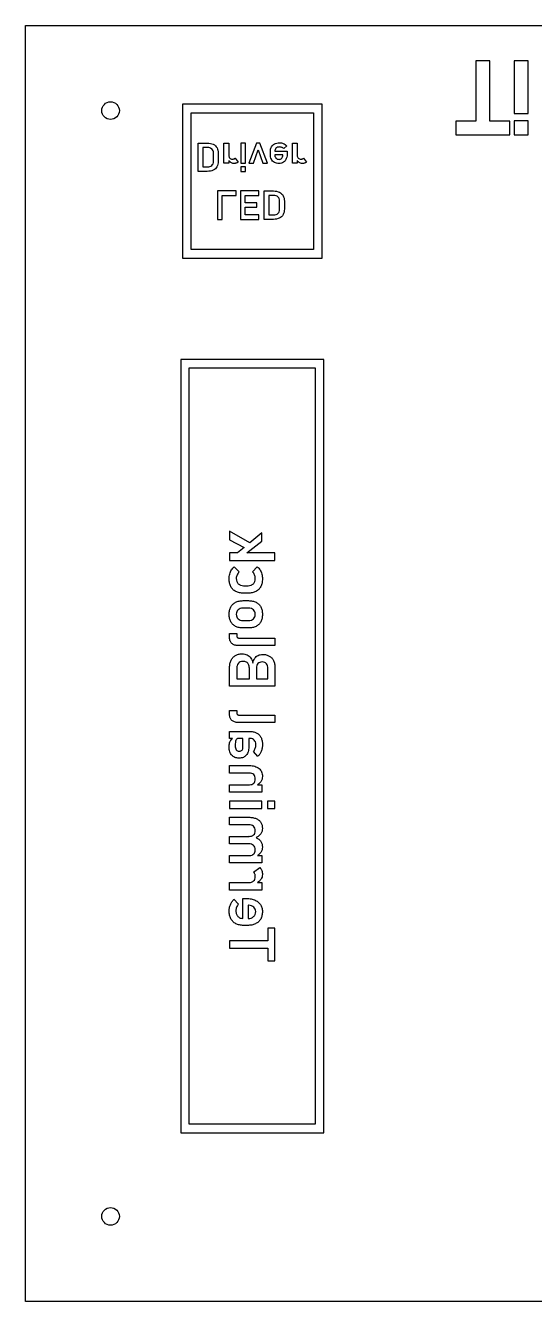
# Model space of a CAD drawing. Header units: millimetres. Extents: x -112 to 113, y -113 to 112.
# Drawn here: x -112.5 to -22.7, y -112.5 to 112.5 of the extents above; entities that cross this region are included whole.
import ezdxf

# ---------------------------------------------------------------- set-up
doc = ezdxf.new("R2010")
doc.units = ezdxf.units.MM
doc.layers.get('0').update_dxf_attribs({"linetype": 'CONTINUOUS'})

msp = doc.modelspace()

# ---------------------------------------------------------------- linework, layer by layer
for p, q in [((-82.06, 86.78), (-82.06, 91.78)), ((-82.06, 91.78), (-80.44, 91.78)), ((-81.23, 90.99), (-81.23, 87.56)), ((-80.42, 90.99), (-81.23, 90.99)), ((-79.35, 88.54), (-79.35, 90.01)), ((-77.5, 88.21), (-77.5, 91.78)), ((-77.5, 91.78), (-76.65, 91.78)), ((-76.65, 91.78), (-76.65, 89.64)), ((-69.31, 89.83), (-69.31, 90.23)), ((-68.54, 90.33), (-66.33, 90.33)), ((-66.42, 91.29), (-66.96, 90.79)), ((-66.33, 90.33), (-66.33, 90.09)), ((-65.43, 88.21), (-65.43, 91.78)), ((-65.43, 91.78), (-64.58, 91.78)), ((-64.58, 91.78), (-64.58, 89.64)), ((-78.5, 89.98), (-78.5, 88.57)), ((-76.65, 88.21), (-77.5, 88.21)), ((-76.65, 88.7), (-76.65, 88.21)), ((-75.52, 89.12), (-75.01, 88.43)), ((-67.09, 89.72), (-68.55, 89.72)), ((-67.09, 89.68), (-67.09, 89.72)), ((-64.58, 88.21), (-65.43, 88.21)), ((-64.58, 88.7), (-64.58, 88.21)), ((-63.45, 89.12), (-62.94, 88.43)), ((-80.44, 86.78), (-82.06, 86.78)), ((-81.23, 87.56), (-80.42, 87.56)), ((-70.4, 78.32), (-70.4, 83.32)), ((-70.4, 83.32), (-68.78, 83.32)), ((-69.57, 82.54), (-69.57, 79.11)), ((-68.76, 82.54), (-69.57, 82.54)), ((-67.69, 80.09), (-67.69, 81.56)), ((-66.84, 81.53), (-66.84, 80.12)), ((-69.57, 79.11), (-68.76, 79.11)), ((-68.78, 78.32), (-70.4, 78.32)), ((-75.69, 17.05), (-74.79, 16.16)), ((-72.46, 16.16), (-71.62, 17.05)), ((-74.02, 13.71), (-73.24, 13.71)), ((-73.24, 12.4), (-74.02, 12.4)), ((-74.11, 11.08), (-73.17, 11.08)), ((-73.17, 9.76), (-74.11, 9.76)), ((-74.11, 7.57), (-73.17, 7.57)), ((-76.51, 4.55), (-76.51, 5.27)), ((-76.51, 5.27), (-75.25, 5.27)), ((-75.25, 5.27), (-75.25, 4.88)), ((-73.17, 6.26), (-74.1, 6.26)), ((-68.5, 3.16), (-75, 3.16)), ((-74.82, 4.47), (-68.5, 4.47)), ((-68.5, 4.47), (-68.5, 3.16)), ((-74.32, 1.7), (-74.3, 1.7)), ((-74.14, 0.38), (-74.16, 0.38)), ((-76.5, -4), (-76.5, -0.7)), ((-75.25, -0.98), (-75.25, -2.69)), ((-73.01, -2.69), (-73.01, -0.85)), ((-71.78, -0.85), (-71.78, -2.69)), ((-69.74, -2.69), (-69.74, -0.92)), ((-68.5, -0.8), (-68.5, -4)), ((-68.5, -4), (-76.5, -4)), ((-75.25, -2.69), (-73.01, -2.69)), ((-71.78, -2.69), (-69.74, -2.69)), ((-76.51, -9.01), (-76.51, -8.3)), ((-76.51, -8.3), (-75.25, -8.3)), ((-75.25, -8.3), (-75.25, -8.69)), ((-68.5, -10.4), (-75, -10.4)), ((-74.82, -9.09), (-68.5, -9.09)), ((-68.5, -9.09), (-68.5, -10.4)), ((-76.5, -13.21), (-76.5, -12)), ((-76.5, -12), (-72.83, -12)), ((-76, -13.21), (-76.5, -13.21)), ((-74.15, -13.21), (-74.95, -13.21)), ((-74.15, -14.69), (-74.15, -13.21)), ((-72.88, -13.21), (-73.12, -13.21)), ((-73.12, -13.21), (-73.12, -14.69)), ((-71.53, -16.39), (-72.27, -15.51)), ((-76.5, -19.31), (-76.5, -18)), ((-76.5, -18), (-73.03, -18)), ((-73.04, -19.31), (-76.5, -19.31)), ((-76.5, -22.69), (-76.5, -21.38)), ((-76.5, -21.38), (-72.97, -21.38)), ((-71.58, -21.38), (-70.79, -21.38)), ((-70.79, -21.38), (-70.79, -22.69)), ((-70.79, -22.69), (-76.5, -22.69)), ((-76.5, -28.43), (-76.5, -27.12)), ((-76.5, -27.12), (-73.12, -27.12)), ((-73.12, -28.43), (-76.5, -28.43)), ((-76.5, -31.8), (-76.5, -30.49)), ((-76.5, -30.49), (-73.12, -30.49)), ((-73.12, -30.49), (-73.07, -30.49)), ((-73.07, -30.49), (-73.08, -30.49)), ((-71.81, -30.71), (-71.81, -30.71)), ((-73.12, -31.8), (-76.5, -31.8)), ((-76.5, -35.17), (-76.5, -33.86)), ((-76.5, -33.86), (-72.97, -33.86)), ((-70.79, -35.17), (-76.5, -35.17)), ((-72.26, -36.8), (-71.15, -36)), ((-71.58, -33.86), (-70.79, -33.86)), ((-70.79, -33.86), (-70.79, -35.17)), ((-76.5, -39.98), (-76.5, -38.61)), ((-76.5, -38.61), (-73.08, -38.61)), ((-70.79, -39.98), (-76.5, -39.98)), ((-71.58, -38.61), (-70.79, -38.61)), ((-70.79, -38.61), (-70.79, -39.98)), ((-75.73, -41.56), (-74.92, -42.42)), ((-74.18, -44.96), (-74.18, -41.41)), ((-74.18, -41.41), (-73.8, -41.41)), ((-73.22, -42.63), (-73.22, -44.96)), ((-73.15, -42.64), (-73.22, -42.63)), ((-73.38, -46.19), (-74.02, -46.19))]:
    msp.add_line(p, q)
for points in [[(-112.5, 112.5), (112.5, 112.5), (112.5, -112.5), (-112.5, -112.5)], [(-36.6, 95.61), (-36.6, 93.25), (-27.07, 93.25), (-27.07, 95.61), (-30.61, 95.61), (-30.61, 106.25), (-33.06, 106.25), (-33.06, 95.61)], [(-26.31, 106.25), (-26.31, 96.97), (-23.86, 96.97), (-23.86, 106.25)], [(-60.2, 98.61), (-84.79, 98.61), (-84.79, 71.48), (-60.2, 71.48)], [(-61.7, 97.11), (-61.7, 72.98), (-83.29, 72.98), (-83.29, 97.11)], [(-26.31, 95.7), (-26.31, 93.25), (-23.86, 93.25), (-23.86, 95.7)], [(-74.52, 91.78), (-74.52, 88.21), (-73.7, 88.21), (-73.7, 91.78)], [(-71.47, 90.6), (-70.66, 88.21), (-69.83, 88.21), (-71.17, 91.78), (-71.77, 91.78), (-73.11, 88.21), (-72.27, 88.21)], [(-74.52, 87.6), (-74.52, 86.78), (-73.7, 86.78), (-73.7, 87.6)], [(-75.36, 83.32), (-78.64, 83.32), (-78.64, 78.32), (-77.82, 78.32), (-77.82, 82.54), (-75.36, 82.54)], [(-71.32, 79.11), (-73.78, 79.11), (-73.78, 80.45), (-71.7, 80.45), (-71.7, 81.23), (-73.78, 81.23), (-73.78, 82.54), (-71.32, 82.54), (-71.32, 83.32), (-74.6, 83.32), (-74.6, 78.32), (-71.32, 78.32)], [(-59.89, 53.61), (-85.11, 53.61), (-85.11, -82.74), (-59.89, -82.74)], [(-61.39, -81.24), (-83.61, -81.24), (-83.61, 52.11), (-61.39, 52.11)], [(-76.5, 21.83), (-73.95, 20.43), (-75.09, 19.49), (-76.5, 19.49), (-76.5, 18.18), (-68.5, 18.18), (-68.5, 19.49), (-73.46, 19.49), (-70.79, 21.57), (-70.79, 23.03), (-72.93, 21.27), (-76.5, 23.31)], [(-76.5, -25.56), (-70.79, -25.56), (-70.79, -24.25), (-76.5, -24.25)], [(-69.81, -25.56), (-68.5, -25.56), (-68.5, -24.25), (-69.81, -24.25)], [(-69.76, -52.44), (-68.5, -52.44), (-68.5, -46.68), (-69.76, -46.68), (-69.76, -48.9), (-76.5, -48.9), (-76.5, -50.22), (-69.76, -50.22)]]:
    msp.add_lwpolyline(points, close=True)
for centre in [(-97.5, 97.5), (-97.5, -97.5)]:
    msp.add_circle(centre, 1.55)
for points, knots in [([(-80.44, 91.78), (-80.25, 91.77), (-79.88, 91.76), (-79.54, 91.62), (-79.38, 91.56)], [-0.1088278, -0.1088278, -0.1088278, -0.1088278, -0.050974, 0, 0, 0, 0]), ([(-79.63, 90.73), (-79.74, 90.81), (-79.97, 90.97), (-80.26, 90.98), (-80.42, 90.99)], [-0.08445902, -0.08445902, -0.08445902, -0.08445902, -0.04562883, 0, 0, 0, 0]), ([(-79.35, 90.01), (-79.36, 90.16), (-79.37, 90.43), (-79.55, 90.63), (-79.63, 90.73)], [-0.07911935, -0.07911935, -0.07911935, -0.07911935, -0.03730557, 0, 0, 0, 0]), ([(-79.38, 91.56), (-79.25, 91.48), (-78.98, 91.33), (-78.81, 91.07), (-78.72, 90.94)], [-0.09147444, -0.09147444, -0.09147444, -0.09147444, -0.04501053, 0, 0, 0, 0]), ([(-78.72, 90.94), (-78.66, 90.8), (-78.52, 90.49), (-78.51, 90.16), (-78.5, 89.98)], [-0.09893401, -0.09893401, -0.09893401, -0.09893401, -0.05187905, 0, 0, 0, 0]), ([(-69.31, 90.23), (-69.31, 90.39), (-69.3, 90.69), (-69.18, 90.96), (-69.12, 91.09)], [-0.08918798, -0.08918798, -0.08918798, -0.08918798, -0.04205376, 0, 0, 0, 0]), ([(-69.12, 91.09), (-69.05, 91.21), (-68.91, 91.43), (-68.69, 91.57), (-68.58, 91.64)], [-0.07825586, -0.07825586, -0.07825586, -0.07825586, -0.03906788, 0, 0, 0, 0]), ([(-68.58, 91.64), (-68.45, 91.7), (-68.17, 91.81), (-67.87, 91.82), (-67.71, 91.83)], [-0.08897603, -0.08897603, -0.08897603, -0.08897603, -0.04708721, 0, 0, 0, 0]), ([(-68.33, 90.86), (-68.39, 90.78), (-68.51, 90.62), (-68.54, 90.42), (-68.54, 90.33)], [-0.06714772, -0.06714772, -0.06714772, -0.06714772, -0.03605001, -0.00806158, -0.00806158, -0.00806158, -0.00806158]), ([(-67.71, 91.08), (-67.84, 91.08), (-68.06, 91.06), (-68.25, 90.93), (-68.33, 90.86)], [-0.06681985, -0.06681985, -0.06681985, -0.06681985, -0.03102457, 0, 0, 0, 0]), ([(-67.71, 91.83), (-67.6, 91.82), (-67.36, 91.81), (-67.14, 91.73), (-67.03, 91.69)], [-0.07000464, -0.07000464, -0.07000464, -0.07000464, -0.03556931, 0, 0, 0, 0]), ([(-67.31, 91.01), (-67.38, 91.03), (-67.51, 91.07), (-67.65, 91.08), (-67.71, 91.08)], [-0.04094342, -0.04094342, -0.04094342, -0.04094342, -0.02024837, 0, 0, 0, 0]), ([(-66.96, 90.79), (-67.01, 90.83), (-67.12, 90.92), (-67.25, 90.98), (-67.31, 91.01)], [-0.04184116, -0.04184116, -0.04184116, -0.04184116, -0.02091577, 0, 0, 0, 0]), ([(-67.03, 91.69), (-66.92, 91.64), (-66.7, 91.53), (-66.51, 91.37), (-66.42, 91.29)], [-0.07294083, -0.07294083, -0.07294083, -0.07294083, -0.03662235, 0, 0, 0, 0]), ([(-66.33, 90.09), (-66.33, 89.9), (-66.34, 89.54), (-66.45, 89.2), (-66.5, 89.05)], [-0.106374, -0.106374, -0.106374, -0.106374, -0.0494746, 0, 0, 0, 0]), ([(-80.42, 87.56), (-80.26, 87.57), (-79.97, 87.58), (-79.74, 87.74), (-79.63, 87.82)], [-0.08438944, -0.08438944, -0.08438944, -0.08438944, -0.03876664, 0, 0, 0, 0]), ([(-79.63, 87.82), (-79.55, 87.92), (-79.37, 88.12), (-79.36, 88.4), (-79.35, 88.54)], [-0.07929569, -0.07929569, -0.07929569, -0.07929569, -0.04202557, 0, 0, 0, 0]), ([(-78.5, 88.57), (-78.51, 88.39), (-78.52, 88.05), (-78.66, 87.74), (-78.73, 87.6)], [-0.1004327, -0.1004327, -0.1004327, -0.1004327, -0.0475141, 0, 0, 0, 0]), ([(-76.65, 89.64), (-76.64, 89.54), (-76.63, 89.35), (-76.53, 89.2), (-76.48, 89.13)], [-0.05481609, -0.05481609, -0.05481609, -0.05481609, -0.02540593, 0, 0, 0, 0]), ([(-76.31, 88.33), (-76.39, 88.4), (-76.52, 88.51), (-76.61, 88.65), (-76.65, 88.7)], [-0.06464851, -0.06464851, -0.06464851, -0.06464851, -0.03366347, -0.01456073, -0.01456073, -0.01456073, -0.01456073]), ([(-76.48, 89.13), (-76.41, 89.07), (-76.27, 88.96), (-76.09, 88.95), (-76, 88.94)], [-0.05256398, -0.05256398, -0.05256398, -0.05256398, -0.02784972, 0, 0, 0, 0]), ([(-75.77, 88.16), (-75.86, 88.16), (-76.06, 88.18), (-76.23, 88.28), (-76.31, 88.33)], [-0.05820799, -0.05820799, -0.05820799, -0.05820799, -0.02923972, 0, 0, 0, 0]), ([(-76, 88.94), (-75.95, 88.94), (-75.85, 88.95), (-75.76, 88.98), (-75.72, 88.99)], [-0.0283582, -0.0283582, -0.0283582, -0.0283582, -0.0134402, 0, 0, 0, 0]), ([(-75.34, 88.23), (-75.41, 88.21), (-75.55, 88.16), (-75.69, 88.16), (-75.77, 88.16)], [-0.04305278, -0.04305278, -0.04305278, -0.04305278, -0.02233578, 0, 0, 0, 0]), ([(-75.72, 88.99), (-75.68, 89.01), (-75.6, 89.04), (-75.55, 89.1), (-75.52, 89.12)], [-0.02458052, -0.02458052, -0.02458052, -0.02458052, -0.0121035, 0, 0, 0, 0]), ([(-75.01, 88.43), (-75.06, 88.39), (-75.16, 88.3), (-75.28, 88.25), (-75.34, 88.23)], [-0.03923812, -0.03923812, -0.03923812, -0.03923812, -0.01974279, 0, 0, 0, 0]), ([(-69.13, 88.92), (-69.18, 89.06), (-69.3, 89.35), (-69.31, 89.66), (-69.31, 89.83)], [-0.09280749, -0.09280749, -0.09280749, -0.09280749, -0.04929565, 0, 0, 0, 0]), ([(-68.61, 88.35), (-68.71, 88.42), (-68.93, 88.57), (-69.07, 88.8), (-69.13, 88.92)], [-0.07857401, -0.07857401, -0.07857401, -0.07857401, -0.03977169, 0, 0, 0, 0]), ([(-67.78, 88.16), (-67.93, 88.16), (-68.22, 88.17), (-68.48, 88.29), (-68.61, 88.35)], [-0.08605447, -0.08605447, -0.08605447, -0.08605447, -0.04078338, 0, 0, 0, 0]), ([(-68.55, 89.72), (-68.54, 89.62), (-68.52, 89.4), (-68.4, 89.22), (-68.35, 89.13)], [-0.06364983, -0.06364983, -0.06364983, -0.06364983, -0.03192837, 0, 0, 0, 0]), ([(-68.35, 89.13), (-68.27, 89.06), (-68.11, 88.92), (-67.89, 88.91), (-67.78, 88.9)], [-0.06316629, -0.06316629, -0.06316629, -0.06316629, -0.03317999, 0, 0, 0, 0]), ([(-67.78, 88.9), (-67.68, 88.91), (-67.5, 88.92), (-67.37, 89.04), (-67.3, 89.1)], [-0.05278298, -0.05278298, -0.05278298, -0.05278298, -0.02572222, 0, 0, 0, 0]), ([(-66.99, 88.38), (-67.11, 88.32), (-67.35, 88.18), (-67.63, 88.16), (-67.78, 88.16)], [-0.08251153, -0.08251153, -0.08251153, -0.08251153, -0.04280944, 0, 0, 0, 0]), ([(-67.3, 89.1), (-67.25, 89.18), (-67.14, 89.36), (-67.11, 89.57), (-67.09, 89.68)], [-0.06218848, -0.06218848, -0.06218848, -0.06218848, -0.03373873, 0, 0, 0, 0]), ([(-66.5, 89.05), (-66.56, 88.91), (-66.67, 88.65), (-66.89, 88.47), (-66.99, 88.38)], [-0.08358383, -0.08358383, -0.08358383, -0.08358383, -0.04003275, 0, 0, 0, 0]), ([(-64.58, 89.64), (-64.57, 89.54), (-64.56, 89.35), (-64.46, 89.2), (-64.41, 89.13)], [-0.05481615, -0.05481615, -0.05481615, -0.05481615, -0.02540599, 0, 0, 0, 0]), ([(-64.24, 88.33), (-64.32, 88.4), (-64.45, 88.51), (-64.54, 88.65), (-64.58, 88.7)], [-0.06464831, -0.06464831, -0.06464831, -0.06464831, -0.03366341, -0.01456046, -0.01456046, -0.01456046, -0.01456046]), ([(-64.41, 89.13), (-64.34, 89.07), (-64.2, 88.96), (-64.02, 88.95), (-63.93, 88.94)], [-0.05256407, -0.05256407, -0.05256407, -0.05256407, -0.02784966, 0, 0, 0, 0]), ([(-63.7, 88.16), (-63.79, 88.16), (-63.99, 88.18), (-64.16, 88.28), (-64.24, 88.33)], [-0.05820822, -0.05820822, -0.05820822, -0.05820822, -0.02923978, 0, 0, 0, 0]), ([(-63.93, 88.94), (-63.88, 88.94), (-63.78, 88.95), (-63.69, 88.98), (-63.65, 88.99)], [-0.02835796, -0.02835796, -0.02835796, -0.02835796, -0.0134402, 0, 0, 0, 0]), ([(-63.27, 88.23), (-63.34, 88.21), (-63.48, 88.16), (-63.62, 88.16), (-63.7, 88.16)], [-0.04305254, -0.04305254, -0.04305254, -0.04305254, -0.02233554, 0, 0, 0, 0]), ([(-63.65, 88.99), (-63.61, 89.01), (-63.53, 89.04), (-63.48, 89.1), (-63.45, 89.12)], [-0.02458058, -0.02458058, -0.02458058, -0.02458058, -0.01210345, 0, 0, 0, 0]), ([(-62.94, 88.43), (-62.99, 88.39), (-63.09, 88.3), (-63.21, 88.25), (-63.27, 88.23)], [-0.03923812, -0.03923812, -0.03923812, -0.03923812, -0.01974279, 0, 0, 0, 0]), ([(-79.39, 86.99), (-79.55, 86.92), (-79.88, 86.79), (-80.24, 86.78), (-80.44, 86.78)], [-0.107642, -0.107642, -0.107642, -0.107642, -0.0572387, 0, 0, 0, 0]), ([(-78.73, 87.6), (-78.81, 87.47), (-78.98, 87.22), (-79.25, 87.06), (-79.39, 86.99)], [-0.09112696, -0.09112696, -0.09112696, -0.09112696, -0.04606696, 0, 0, 0, 0]), ([(-68.78, 83.32), (-68.58, 83.32), (-68.22, 83.3), (-67.88, 83.17), (-67.72, 83.11)], [-0.1088279, -0.1088279, -0.1088279, -0.1088279, -0.050974, 0, 0, 0, 0]), ([(-67.97, 82.28), (-68.07, 82.35), (-68.31, 82.52), (-68.6, 82.53), (-68.76, 82.54)], [-0.08445897, -0.08445897, -0.08445897, -0.08445897, -0.04562873, 0, 0, 0, 0]), ([(-67.69, 81.56), (-67.69, 81.7), (-67.71, 81.97), (-67.88, 82.18), (-67.97, 82.28)], [-0.07911936, -0.07911936, -0.07911936, -0.07911936, -0.0373056, 0, 0, 0, 0]), ([(-67.72, 83.11), (-67.58, 83.03), (-67.32, 82.87), (-67.15, 82.62), (-67.06, 82.49)], [-0.09147441, -0.09147441, -0.09147441, -0.09147441, -0.04501043, 0, 0, 0, 0]), ([(-67.06, 82.49), (-67, 82.34), (-66.86, 82.04), (-66.85, 81.71), (-66.84, 81.53)], [-0.0989341, -0.0989341, -0.0989341, -0.0989341, -0.05187892, 0, 0, 0, 0]), ([(-68.76, 79.11), (-68.6, 79.12), (-68.31, 79.13), (-68.07, 79.29), (-67.97, 79.37)], [-0.08438931, -0.08438931, -0.08438931, -0.08438931, -0.03876648, 0, 0, 0, 0]), ([(-67.97, 79.37), (-67.88, 79.46), (-67.71, 79.67), (-67.69, 79.94), (-67.69, 80.09)], [-0.07929561, -0.07929561, -0.07929561, -0.07929561, -0.04202559, 0, 0, 0, 0]), ([(-67.07, 79.15), (-67.15, 79.02), (-67.32, 78.76), (-67.59, 78.61), (-67.73, 78.53)], [-0.09112693, -0.09112693, -0.09112693, -0.09112693, -0.04606693, 0, 0, 0, 0]), ([(-66.84, 80.12), (-66.85, 79.94), (-66.86, 79.6), (-67, 79.29), (-67.07, 79.15)], [-0.1004327, -0.1004327, -0.1004327, -0.1004327, -0.0475141, 0, 0, 0, 0]), ([(-67.73, 78.53), (-67.88, 78.47), (-68.22, 78.34), (-68.58, 78.33), (-68.78, 78.32)], [-0.1076419, -0.1076419, -0.1076419, -0.1076419, -0.0572385, 0, 0, 0, 0]), ([(-76.58, 14.92), (-76.58, 15.07), (-76.57, 15.36), (-76.51, 15.64), (-76.48, 15.78)], [-0.08664307, -0.08664307, -0.08664307, -0.08664307, -0.04227358, 0, 0, 0, 0]), ([(-76.48, 15.78), (-76.44, 15.91), (-76.37, 16.16), (-76.24, 16.39), (-76.17, 16.51)], [-0.07875951, -0.07875951, -0.07875951, -0.07875951, -0.03848118, 0, 0, 0, 0]), ([(-76.17, 16.51), (-76.1, 16.61), (-75.96, 16.81), (-75.78, 16.97), (-75.69, 17.05)], [-0.07315319, -0.07315319, -0.07315319, -0.07315319, -0.03611071, 0, 0, 0, 0]), ([(-74.79, 16.16), (-74.87, 16.08), (-75.03, 15.93), (-75.13, 15.73), (-75.19, 15.63)], [-0.06564042, -0.06564042, -0.06564042, -0.06564042, -0.03274379, 0, 0, 0, 0]), ([(-72.09, 15.63), (-72.14, 15.73), (-72.23, 15.92), (-72.38, 16.08), (-72.46, 16.16)], [-0.06444963, -0.06444963, -0.06444963, -0.06444963, -0.03219684, 0, 0, 0, 0]), ([(-71.62, 17.05), (-71.53, 16.97), (-71.34, 16.82), (-71.2, 16.61), (-71.12, 16.51)], [-0.07332832, -0.07332832, -0.07332832, -0.07332832, -0.03714048, 0, 0, 0, 0]), ([(-71.12, 16.51), (-71.06, 16.4), (-70.93, 16.17), (-70.85, 15.91), (-70.81, 15.78)], [-0.0792328, -0.0792328, -0.0792328, -0.0792328, -0.04056367, 0, 0, 0, 0]), ([(-70.81, 15.78), (-70.78, 15.65), (-70.72, 15.36), (-70.71, 15.07), (-70.71, 14.92)], [-0.08695672, -0.08695672, -0.08695672, -0.08695672, -0.04444213, 0, 0, 0, 0]), ([(-76.28, 13.56), (-76.37, 13.76), (-76.56, 14.2), (-76.57, 14.67), (-76.58, 14.92)], [-0.1408329, -0.1408329, -0.1408329, -0.1408329, -0.074388, 0, 0, 0, 0]), ([(-75.4, 12.69), (-75.58, 12.81), (-75.94, 13.02), (-76.17, 13.38), (-76.28, 13.56)], [-0.1246216, -0.1246216, -0.1246216, -0.1246216, -0.062188, 0, 0, 0, 0]), ([(-75.19, 15.63), (-75.23, 15.53), (-75.31, 15.33), (-75.32, 15.11), (-75.32, 14.99)], [-0.06567092, -0.06567092, -0.06567092, -0.06567092, -0.03291783, 0, 0, 0, 0]), ([(-75.32, 14.99), (-75.31, 14.81), (-75.29, 14.46), (-75.08, 14.18), (-74.98, 14.05)], [-0.1027155, -0.1027155, -0.1027155, -0.1027155, -0.0478532, 0, 0, 0, 0]), ([(-74.98, 14.05), (-74.85, 13.95), (-74.56, 13.74), (-74.21, 13.72), (-74.02, 13.71)], [-0.1040125, -0.1040125, -0.1040125, -0.1040125, -0.0557928, 0, 0, 0, 0]), ([(-73.24, 13.71), (-73.06, 13.72), (-72.71, 13.74), (-72.43, 13.95), (-72.3, 14.05)], [-0.1022325, -0.1022325, -0.1022325, -0.1022325, -0.0474595, 0, 0, 0, 0]), ([(-72.3, 14.05), (-72.2, 14.18), (-71.99, 14.46), (-71.98, 14.81), (-71.97, 14.99)], [-0.1023558, -0.1023558, -0.1023558, -0.1023558, -0.0548306, 0, 0, 0, 0]), ([(-71.97, 14.99), (-71.97, 15.1), (-71.98, 15.32), (-72.06, 15.53), (-72.09, 15.63)], [-0.06485142, -0.06485142, -0.06485142, -0.06485142, -0.03237218, 0, 0, 0, 0]), ([(-71, 13.56), (-71.11, 13.38), (-71.34, 13.03), (-71.69, 12.81), (-71.87, 12.69)], [-0.1238494, -0.1238494, -0.1238494, -0.1238494, -0.0619877, 0, 0, 0, 0]), ([(-70.71, 14.92), (-70.72, 14.67), (-70.73, 14.2), (-70.92, 13.76), (-71, 13.56)], [-0.1406792, -0.1406792, -0.1406792, -0.1406792, -0.0663051, 0, 0, 0, 0]), ([(-74.02, 12.4), (-74.27, 12.41), (-74.75, 12.42), (-75.19, 12.61), (-75.4, 12.69)], [-0.142549, -0.142549, -0.142549, -0.142549, -0.0671479, 0, 0, 0, 0]), ([(-71.87, 12.69), (-72.08, 12.61), (-72.52, 12.42), (-72.99, 12.41), (-73.24, 12.4)], [-0.1414825, -0.1414825, -0.1414825, -0.1414825, -0.0748535, 0, 0, 0, 0]), ([(-76.58, 8.67), (-76.57, 8.91), (-76.56, 9.36), (-76.38, 9.78), (-76.29, 9.97)], [-0.1346615, -0.1346615, -0.1346615, -0.1346615, -0.0634484, 0, 0, 0, 0]), ([(-76.29, 9.97), (-76.18, 10.14), (-75.96, 10.48), (-75.62, 10.69), (-75.45, 10.79)], [-0.1193032, -0.1193032, -0.1193032, -0.1193032, -0.0598669, 0, 0, 0, 0]), ([(-75.45, 10.79), (-75.25, 10.88), (-74.82, 11.05), (-74.36, 11.07), (-74.11, 11.08)], [-0.1373663, -0.1373663, -0.1373663, -0.1373663, -0.0727665, 0, 0, 0, 0]), ([(-75, 9.48), (-75.1, 9.37), (-75.29, 9.13), (-75.31, 8.83), (-75.32, 8.67)], [-0.08904629, -0.08904629, -0.08904629, -0.08904629, -0.04703676, 0, 0, 0, 0]), ([(-74.11, 9.76), (-74.29, 9.75), (-74.61, 9.74), (-74.88, 9.56), (-75, 9.48)], [-0.09524312, -0.09524312, -0.09524312, -0.09524312, -0.04384895, 0, 0, 0, 0]), ([(-73.17, 11.08), (-72.92, 11.07), (-72.46, 11.05), (-72.04, 10.88), (-71.84, 10.79)], [-0.1368258, -0.1368258, -0.1368258, -0.1368258, -0.06447, 0, 0, 0, 0]), ([(-72.28, 9.48), (-72.4, 9.56), (-72.67, 9.74), (-72.99, 9.75), (-73.17, 9.76)], [-0.09474746, -0.09474746, -0.09474746, -0.09474746, -0.05125794, 0, 0, 0, 0]), ([(-71.97, 8.67), (-71.98, 8.83), (-71.99, 9.13), (-72.19, 9.37), (-72.28, 9.48)], [-0.08878954, -0.08878954, -0.08878954, -0.08878954, -0.04177592, 0, 0, 0, 0]), ([(-71.84, 10.79), (-71.66, 10.69), (-71.32, 10.48), (-71.1, 10.14), (-71, 9.97)], [-0.1191235, -0.1191235, -0.1191235, -0.1191235, -0.0593126, 0, 0, 0, 0]), ([(-71, 9.97), (-70.91, 9.78), (-70.73, 9.36), (-70.72, 8.91), (-70.71, 8.67)], [-0.1345836, -0.1345836, -0.1345836, -0.1345836, -0.0712061, 0, 0, 0, 0]), ([(-76.29, 7.37), (-76.38, 7.56), (-76.56, 7.98), (-76.57, 8.43), (-76.58, 8.67)], [-0.1343844, -0.1343844, -0.1343844, -0.1343844, -0.0708706, 0, 0, 0, 0]), ([(-75.44, 6.54), (-75.62, 6.65), (-75.96, 6.85), (-76.18, 7.2), (-76.29, 7.37)], [-0.1199267, -0.1199267, -0.1199267, -0.1199267, -0.0596836, 0, 0, 0, 0]), ([(-75.32, 8.67), (-75.31, 8.51), (-75.29, 8.2), (-75.1, 7.97), (-75, 7.86)], [-0.08904629, -0.08904629, -0.08904629, -0.08904629, -0.04200953, 0, 0, 0, 0]), ([(-75, 7.86), (-74.88, 7.78), (-74.61, 7.59), (-74.29, 7.58), (-74.11, 7.57)], [-0.09524265, -0.09524265, -0.09524265, -0.09524265, -0.05139417, 0, 0, 0, 0]), ([(-73.17, 7.57), (-72.99, 7.58), (-72.67, 7.59), (-72.4, 7.78), (-72.28, 7.86)], [-0.094747, -0.094747, -0.094747, -0.094747, -0.04348894, 0, 0, 0, 0]), ([(-72.28, 7.86), (-72.19, 7.97), (-71.99, 8.2), (-71.98, 8.51), (-71.97, 8.67)], [-0.08878954, -0.08878954, -0.08878954, -0.08878954, -0.04701362, 0, 0, 0, 0]), ([(-71, 7.37), (-71.1, 7.2), (-71.32, 6.86), (-71.66, 6.65), (-71.84, 6.54)], [-0.1193286, -0.1193286, -0.1193286, -0.1193286, -0.0598507, 0, 0, 0, 0]), ([(-70.71, 8.67), (-70.72, 8.43), (-70.73, 7.98), (-70.91, 7.56), (-71, 7.37)], [-0.1343066, -0.1343066, -0.1343066, -0.1343066, -0.0634421, 0, 0, 0, 0]), ([(-76.11, 3.53), (-76.23, 3.67), (-76.48, 3.96), (-76.5, 4.35), (-76.51, 4.55)], [-0.1125443, -0.1125443, -0.1125443, -0.1125443, -0.0594954, 0, 0, 0, 0]), ([(-74.1, 6.26), (-74.34, 6.27), (-74.81, 6.28), (-75.24, 6.46), (-75.44, 6.54)], [-0.1384338, -0.1384338, -0.1384338, -0.1384338, -0.0651196, 0, 0, 0, 0]), ([(-75.25, 4.88), (-75.25, 4.82), (-75.24, 4.71), (-75.17, 4.62), (-75.14, 4.58)], [-0.03250927, -0.03250927, -0.03250927, -0.03250927, -0.01522221, 0, 0, 0, 0]), ([(-75.14, 4.58), (-75.09, 4.55), (-75, 4.48), (-74.88, 4.48), (-74.82, 4.47)], [-0.03445762, -0.03445762, -0.03445762, -0.03445762, -0.01868419, 0, 0, 0, 0]), ([(-71.84, 6.54), (-72.04, 6.46), (-72.46, 6.28), (-72.92, 6.27), (-73.17, 6.26)], [-0.1368258, -0.1368258, -0.1368258, -0.1368258, -0.0723559, 0, 0, 0, 0]), ([(-75, 3.16), (-75.22, 3.17), (-75.63, 3.19), (-75.96, 3.42), (-76.11, 3.53)], [-0.119669, -0.119669, -0.119669, -0.119669, -0.0550568, 0, 0, 0, 0]), ([(-76.5, -0.7), (-76.49, -0.47), (-76.48, -0.02), (-76.31, 0.39), (-76.24, 0.58)], [-0.1322759, -0.1322759, -0.1322759, -0.1322759, -0.0626359, 0, 0, 0, 0]), ([(-76.24, 0.58), (-76.14, 0.75), (-75.95, 1.09), (-75.63, 1.31), (-75.48, 1.42)], [-0.1136662, -0.1136662, -0.1136662, -0.1136662, -0.0559074, 0, 0, 0, 0]), ([(-75.48, 1.42), (-75.3, 1.5), (-74.94, 1.67), (-74.53, 1.69), (-74.32, 1.7)], [-0.1203656, -0.1203656, -0.1203656, -0.1203656, -0.0626517, 0, 0, 0, 0]), ([(-74.96, 0.04), (-75.05, -0.1), (-75.24, -0.41), (-75.25, -0.78), (-75.25, -0.98)], [-0.1078881, -0.1078881, -0.1078881, -0.1078881, -0.0603978, 0, 0, 0, 0]), ([(-74.16, 0.38), (-74.32, 0.36), (-74.63, 0.34), (-74.86, 0.14), (-74.96, 0.04)], [-0.08983568, -0.08983568, -0.08983568, -0.08983568, -0.04272756, 0, 0, 0, 0]), ([(-74.3, 1.7), (-74.14, 1.69), (-73.83, 1.68), (-73.54, 1.57), (-73.4, 1.51)], [-0.0930478, -0.0930478, -0.0930478, -0.0930478, -0.04515048, 0, 0, 0, 0]), ([(-73.53, 0.24), (-73.63, 0.28), (-73.82, 0.36), (-74.03, 0.37), (-74.14, 0.38)], [-0.06240129, -0.06240129, -0.06240129, -0.06240129, -0.03290323, 0, 0, 0, 0]), ([(-73.15, -0.16), (-73.2, -0.08), (-73.29, 0.09), (-73.45, 0.19), (-73.53, 0.24)], [-0.05698463, -0.05698463, -0.05698463, -0.05698463, -0.02795029, 0, 0, 0, 0]), ([(-73.4, 1.51), (-73.27, 1.44), (-73.01, 1.3), (-72.83, 1.07), (-72.73, 0.96)], [-0.08745821, -0.08745821, -0.08745821, -0.08745821, -0.04380314, 0, 0, 0, 0]), ([(-72.73, 0.96), (-72.65, 0.83), (-72.49, 0.56), (-72.43, 0.24), (-72.4, 0.08)], [-0.09403538, -0.09403538, -0.09403538, -0.09403538, -0.04859078, 0, 0, 0, 0]), ([(-72.4, 0.08), (-72.37, 0.24), (-72.3, 0.53), (-72.15, 0.79), (-72.07, 0.92)], [-0.08994656, -0.08994656, -0.08994656, -0.08994656, -0.04295671, 0, 0, 0, 0]), ([(-72.07, 0.92), (-71.99, 1.02), (-71.82, 1.23), (-71.58, 1.36), (-71.47, 1.43)], [-0.07971693, -0.07971693, -0.07971693, -0.07971693, -0.03935633, 0, 0, 0, 0]), ([(-70.75, 0.27), (-70.9, 0.26), (-71.19, 0.25), (-71.41, 0.07), (-71.52, -0.01)], [-0.08352857, -0.08352857, -0.08352857, -0.08352857, -0.03879883, 0, 0, 0, 0]), ([(-71.47, 1.43), (-71.34, 1.48), (-71.09, 1.58), (-70.81, 1.59), (-70.67, 1.6)], [-0.08236468, -0.08236468, -0.08236468, -0.08236468, -0.04223788, 0, 0, 0, 0]), ([(-70, -0.03), (-70.1, 0.06), (-70.31, 0.25), (-70.6, 0.26), (-70.75, 0.27)], [-0.08306715, -0.08306715, -0.08306715, -0.08306715, -0.04418747, 0, 0, 0, 0]), ([(-70.67, 1.6), (-70.45, 1.59), (-70.05, 1.57), (-69.68, 1.4), (-69.5, 1.32)], [-0.1205065, -0.1205065, -0.1205065, -0.1205065, -0.0572093, 0, 0, 0, 0]), ([(-69.5, 1.32), (-69.35, 1.22), (-69.04, 1.01), (-68.85, 0.68), (-68.76, 0.52)], [-0.111359, -0.111359, -0.111359, -0.111359, -0.0566531, 0, 0, 0, 0]), ([(-68.76, 0.52), (-68.68, 0.32), (-68.52, -0.1), (-68.51, -0.55), (-68.5, -0.8)], [-0.1345899, -0.1345899, -0.1345899, -0.1345899, -0.0718874, 0, 0, 0, 0]), ([(-73.01, -0.85), (-73.02, -0.72), (-73.02, -0.48), (-73.11, -0.26), (-73.15, -0.16)], [-0.06999358, -0.06999358, -0.06999358, -0.06999358, -0.03242851, 0, 0, 0, 0]), ([(-71.52, -0.01), (-71.59, -0.13), (-71.76, -0.38), (-71.77, -0.68), (-71.78, -0.85)], [-0.08873859, -0.08873859, -0.08873859, -0.08873859, -0.04845703, 0, 0, 0, 0]), ([(-69.74, -0.92), (-69.75, -0.75), (-69.76, -0.42), (-69.92, -0.15), (-70, -0.03)], [-0.09416184, -0.09416184, -0.09416184, -0.09416184, -0.04204816, 0, 0, 0, 0]), ([(-75.25, -8.69), (-75.25, -8.75), (-75.24, -8.86), (-75.17, -8.94), (-75.14, -8.98)], [-0.03250981, -0.03250981, -0.03250981, -0.03250981, -0.01522182, 0, 0, 0, 0]), ([(-75.14, -8.98), (-75.09, -9.01), (-75, -9.08), (-74.88, -9.09), (-74.82, -9.09)], [-0.03445722, -0.03445722, -0.03445722, -0.03445722, -0.01868426, 0, 0, 0, 0]), ([(-76.11, -10.04), (-76.23, -9.9), (-76.48, -9.6), (-76.5, -9.21), (-76.51, -9.01)], [-0.1125443, -0.1125443, -0.1125443, -0.1125443, -0.0594954, 0, 0, 0, 0]), ([(-75, -10.4), (-75.22, -10.39), (-75.63, -10.37), (-75.96, -10.14), (-76.11, -10.04)], [-0.119669, -0.119669, -0.119669, -0.119669, -0.0550568, 0, 0, 0, 0]), ([(-76.49, -13.99), (-76.46, -13.89), (-76.4, -13.68), (-76.28, -13.51), (-76.22, -13.43)], [-0.06293272, -0.06293272, -0.06293272, -0.06293272, -0.03029174, 0, 0, 0, 0]), ([(-76.22, -13.43), (-76.16, -13.35), (-76.09, -13.28), (-76, -13.22), (-76, -13.21)], [-0.05635205, -0.05635205, -0.05635205, -0.05635205, -0.02790022, -0.02558521, -0.02558521, -0.02558521, -0.02558521]), ([(-74.95, -13.21), (-75.04, -13.23), (-75.23, -13.26), (-75.33, -13.43), (-75.38, -13.52)], [-0.05532375, -0.05532375, -0.05532375, -0.05532375, -0.02888801, 0, 0, 0, 0]), ([(-72.14, -13.5), (-72.24, -13.42), (-72.45, -13.24), (-72.73, -13.22), (-72.88, -13.21)], [-0.08131601, -0.08131601, -0.08131601, -0.08131601, -0.04308976, 0, 0, 0, 0]), ([(-72.83, -12), (-72.62, -12.01), (-72.22, -12.02), (-71.86, -12.19), (-71.68, -12.27)], [-0.1188427, -0.1188427, -0.1188427, -0.1188427, -0.0562367, 0, 0, 0, 0]), ([(-71.87, -14.3), (-71.88, -14.14), (-71.89, -13.85), (-72.06, -13.61), (-72.14, -13.5)], [-0.0858522, -0.0858522, -0.0858522, -0.0858522, -0.03950585, 0, 0, 0, 0]), ([(-71.68, -12.27), (-71.53, -12.37), (-71.23, -12.57), (-71.05, -12.89), (-70.96, -13.05)], [-0.108368, -0.108368, -0.108368, -0.108368, -0.0548982, 0, 0, 0, 0]), ([(-70.96, -13.05), (-70.88, -13.24), (-70.73, -13.64), (-70.71, -14.07), (-70.71, -14.3)], [-0.1281937, -0.1281937, -0.1281937, -0.1281937, -0.0681011, 0, 0, 0, 0]), ([(-76.58, -14.71), (-76.58, -14.59), (-76.57, -14.34), (-76.52, -14.1), (-76.49, -13.99)], [-0.07281077, -0.07281077, -0.07281077, -0.07281077, -0.03519037, 0, 0, 0, 0]), ([(-76.15, -16.19), (-76.27, -15.99), (-76.56, -15.54), (-76.57, -15.01), (-76.58, -14.71)], [-0.1563676, -0.1563676, -0.1563676, -0.1563676, -0.0867988, 0, 0, 0, 0]), ([(-75.38, -13.52), (-75.42, -13.65), (-75.51, -13.95), (-75.51, -14.27), (-75.52, -14.45)], [-0.09472325, -0.09472325, -0.09472325, -0.09472325, -0.05478504, 0, 0, 0, 0]), ([(-75.52, -14.45), (-75.51, -14.6), (-75.51, -14.87), (-75.39, -15.11), (-75.34, -15.21)], [-0.07890002, -0.07890002, -0.07890002, -0.07890002, -0.0340615, 0, 0, 0, 0]), ([(-75.34, -15.21), (-75.28, -15.29), (-75.14, -15.44), (-74.93, -15.46), (-74.82, -15.46)], [-0.06043091, -0.06043091, -0.06043091, -0.06043091, -0.03171051, 0, 0, 0, 0]), ([(-74.82, -15.46), (-74.71, -15.46), (-74.52, -15.45), (-74.38, -15.33), (-74.31, -15.27)], [-0.05551006, -0.05551006, -0.05551006, -0.05551006, -0.02541136, 0, 0, 0, 0]), ([(-74.31, -15.27), (-74.26, -15.19), (-74.15, -15.02), (-74.15, -14.81), (-74.15, -14.69)], [-0.06155228, -0.06155228, -0.06155228, -0.06155228, -0.03436161, 0, 0, 0, 0]), ([(-73.12, -14.69), (-73.13, -14.99), (-73.14, -15.53), (-73.42, -15.98), (-73.55, -16.18)], [-0.1568797, -0.1568797, -0.1568797, -0.1568797, -0.0695773, 0, 0, 0, 0]), ([(-72.27, -15.51), (-72.21, -15.43), (-72.09, -15.25), (-72.01, -15.05), (-71.98, -14.95)], [-0.06395417, -0.06395417, -0.06395417, -0.06395417, -0.03262078, 0, 0, 0, 0]), ([(-71.98, -14.95), (-71.95, -14.84), (-71.89, -14.63), (-71.88, -14.41), (-71.87, -14.3)], [-0.06596956, -0.06596956, -0.06596956, -0.06596956, -0.03284141, 0, 0, 0, 0]), ([(-70.92, -15.51), (-71, -15.68), (-71.15, -16.02), (-71.41, -16.27), (-71.53, -16.39)], [-0.1077834, -0.1077834, -0.1077834, -0.1077834, -0.0520667, 0, 0, 0, 0]), ([(-70.71, -14.3), (-70.71, -14.52), (-70.73, -14.93), (-70.86, -15.32), (-70.92, -15.51)], [-0.1235428, -0.1235428, -0.1235428, -0.1235428, -0.0597619, 0, 0, 0, 0]), ([(-74.82, -16.68), (-75.09, -16.66), (-75.58, -16.64), (-75.97, -16.33), (-76.15, -16.19)], [-0.1449519, -0.1449519, -0.1449519, -0.1449519, -0.066209, 0, 0, 0, 0]), ([(-73.55, -16.18), (-73.71, -16.32), (-74.08, -16.64), (-74.56, -16.66), (-74.82, -16.68)], [-0.139849, -0.139849, -0.139849, -0.139849, -0.0751668, 0, 0, 0, 0]), ([(-73.03, -18), (-72.7, -18.01), (-72.08, -18.03), (-71.55, -18.35), (-71.31, -18.5)], [-0.1817811, -0.1817811, -0.1817811, -0.1817811, -0.0824338, 0, 0, 0, 0]), ([(-72.25, -19.59), (-72.36, -19.51), (-72.59, -19.33), (-72.88, -19.32), (-73.04, -19.31)], [-0.08554212, -0.08554212, -0.08554212, -0.08554212, -0.04591009, 0, 0, 0, 0]), ([(-71.97, -20.37), (-71.97, -20.21), (-71.99, -19.92), (-72.17, -19.69), (-72.25, -19.59)], [-0.08476953, -0.08476953, -0.08476953, -0.08476953, -0.03938236, 0, 0, 0, 0]), ([(-71.31, -18.5), (-71.14, -18.69), (-70.77, -19.09), (-70.73, -19.63), (-70.71, -19.92)], [-0.1586141, -0.1586141, -0.1586141, -0.1586141, -0.0828368, 0, 0, 0, 0]), ([(-70.71, -19.92), (-70.72, -20.08), (-70.74, -20.41), (-70.9, -20.7), (-70.98, -20.84)], [-0.09735829, -0.09735829, -0.09735829, -0.09735829, -0.04743285, 0, 0, 0, 0]), ([(-72.97, -21.38), (-72.82, -21.37), (-72.55, -21.36), (-72.33, -21.19), (-72.23, -21.12)], [-0.08021305, -0.08021305, -0.08021305, -0.08021305, -0.03726793, 0, 0, 0, 0]), ([(-72.23, -21.12), (-72.15, -21.01), (-71.99, -20.79), (-71.97, -20.52), (-71.97, -20.37)], [-0.08086171, -0.08086171, -0.08086171, -0.08086171, -0.04341081, 0, 0, 0, 0]), ([(-70.98, -20.84), (-71.09, -20.97), (-71.26, -21.18), (-71.49, -21.32), (-71.58, -21.38)], [-0.10462244, -0.10462244, -0.10462244, -0.10462244, -0.05513794, -0.02329292, -0.02329292, -0.02329292, -0.02329292]), ([(-73.12, -27.12), (-72.88, -27.12), (-72.43, -27.14), (-72.01, -27.28), (-71.81, -27.35)], [-0.1333086, -0.1333086, -0.1333086, -0.1333086, -0.0621713, 0, 0, 0, 0]), ([(-72.27, -28.71), (-72.38, -28.63), (-72.64, -28.45), (-72.95, -28.44), (-73.12, -28.43)], [-0.09147896, -0.09147896, -0.09147896, -0.09147896, -0.04965333, 0, 0, 0, 0]), ([(-71.97, -29.49), (-71.98, -29.33), (-71.99, -29.04), (-72.18, -28.81), (-72.27, -28.71)], [-0.08563644, -0.08563644, -0.08563644, -0.08563644, -0.04017235, 0, 0, 0, 0]), ([(-71.81, -27.35), (-71.64, -27.43), (-71.32, -27.59), (-71.09, -27.87), (-70.99, -28.01)], [-0.1070785, -0.1070785, -0.1070785, -0.1070785, -0.0517704, 0, 0, 0, 0]), ([(-70.71, -29.07), (-70.72, -29.24), (-70.74, -29.58), (-70.92, -29.88), (-71.01, -30.03)], [-0.1024171, -0.1024171, -0.1024171, -0.1024171, -0.0513042, 0, 0, 0, 0]), ([(-70.99, -28.01), (-70.91, -28.17), (-70.73, -28.5), (-70.72, -28.87), (-70.71, -29.07)], [-0.1101865, -0.1101865, -0.1101865, -0.1101865, -0.0575817, 0, 0, 0, 0]), ([(-73.08, -30.49), (-72.92, -30.48), (-72.62, -30.47), (-72.37, -30.3), (-72.26, -30.23)], [-0.08770973, -0.08770973, -0.08770973, -0.08770973, -0.04002053, 0, 0, 0, 0]), ([(-72.26, -30.23), (-72.17, -30.13), (-71.99, -29.91), (-71.98, -29.64), (-71.97, -29.49)], [-0.08109393, -0.08109393, -0.08109393, -0.08109393, -0.04297708, 0, 0, 0, 0]), ([(-71.01, -30.03), (-71.12, -30.17), (-71.35, -30.45), (-71.66, -30.62), (-71.81, -30.71)], [-0.1121476, -0.1121476, -0.1121476, -0.1121476, -0.0582717, -0.0060004, -0.0060004, -0.0060004, -0.0060004]), ([(-71.81, -30.71), (-71.64, -30.79), (-71.32, -30.95), (-71.09, -31.23), (-70.99, -31.36)], [-0.1061739, -0.1061739, -0.1061739, -0.1061739, -0.051108, 0, 0, 0, 0]), ([(-70.99, -31.36), (-70.91, -31.52), (-70.73, -31.84), (-70.72, -32.2), (-70.71, -32.39)], [-0.108088, -0.108088, -0.108088, -0.108088, -0.0564895, 0, 0, 0, 0]), ([(-72.27, -32.07), (-72.38, -31.99), (-72.64, -31.82), (-72.95, -31.81), (-73.12, -31.8)], [-0.0913682, -0.0913682, -0.0913682, -0.0913682, -0.0496438, 0, 0, 0, 0]), ([(-72.97, -33.86), (-72.82, -33.85), (-72.55, -33.84), (-72.33, -33.67), (-72.23, -33.59)], [-0.0802128, -0.0802128, -0.0802128, -0.0802128, -0.03726768, 0, 0, 0, 0]), ([(-71.97, -32.85), (-71.98, -32.69), (-71.99, -32.4), (-72.18, -32.18), (-72.27, -32.07)], [-0.08487748, -0.08487748, -0.08487748, -0.08487748, -0.03988834, 0, 0, 0, 0]), ([(-72.23, -33.59), (-72.15, -33.49), (-71.99, -33.27), (-71.97, -32.99), (-71.97, -32.85)], [-0.08086164, -0.08086164, -0.08086164, -0.08086164, -0.04341034, 0, 0, 0, 0]), ([(-70.98, -33.31), (-71.09, -33.44), (-71.26, -33.65), (-71.49, -33.8), (-71.58, -33.86)], [-0.10480955, -0.10480955, -0.10480955, -0.10480955, -0.05477426, -0.02327069, -0.02327069, -0.02327069, -0.02327069]), ([(-70.71, -32.39), (-70.72, -32.56), (-70.74, -32.89), (-70.9, -33.17), (-70.98, -33.31)], [-0.09687582, -0.09687582, -0.09687582, -0.09687582, -0.04789406, 0, 0, 0, 0]), ([(-71.15, -36), (-71.08, -36.08), (-70.94, -36.24), (-70.86, -36.43), (-70.82, -36.53)], [-0.06278124, -0.06278124, -0.06278124, -0.06278124, -0.03158844, 0, 0, 0, 0]), ([(-72.04, -37.13), (-72.07, -37.06), (-72.12, -36.94), (-72.21, -36.85), (-72.26, -36.8)], [-0.03932868, -0.03932868, -0.03932868, -0.03932868, -0.01936565, 0, 0, 0, 0]), ([(-72.26, -38.34), (-72.17, -38.23), (-71.99, -38.01), (-71.98, -37.72), (-71.97, -37.57)], [-0.08410228, -0.08410228, -0.08410228, -0.08410228, -0.04455957, 0, 0, 0, 0]), ([(-71.97, -37.57), (-71.97, -37.49), (-71.97, -37.34), (-72.02, -37.19), (-72.04, -37.13)], [-0.04537309, -0.04537309, -0.04537309, -0.04537309, -0.02150466, 0, 0, 0, 0]), ([(-70.99, -38.08), (-71.1, -38.21), (-71.27, -38.41), (-71.49, -38.56), (-71.58, -38.61)], [-0.10343739, -0.10343739, -0.10343739, -0.10343739, -0.05386166, -0.02329726, -0.02329726, -0.02329726, -0.02329726]), ([(-70.71, -37.2), (-70.72, -37.36), (-70.74, -37.67), (-70.91, -37.94), (-70.99, -38.08)], [-0.09313296, -0.09313296, -0.09313296, -0.09313296, -0.04678344, 0, 0, 0, 0]), ([(-70.82, -36.53), (-70.79, -36.63), (-70.72, -36.85), (-70.71, -37.08), (-70.71, -37.2)], [-0.06888418, -0.06888418, -0.06888418, -0.06888418, -0.03573735, 0, 0, 0, 0]), ([(-73.08, -38.61), (-72.92, -38.6), (-72.62, -38.59), (-72.37, -38.42), (-72.26, -38.34)], [-0.08770585, -0.08770585, -0.08770585, -0.08770585, -0.04064953, 0, 0, 0, 0]), ([(-76.58, -43.63), (-76.57, -43.45), (-76.55, -43.07), (-76.42, -42.72), (-76.36, -42.54)], [-0.1120078, -0.1120078, -0.1120078, -0.1120078, -0.0569111, 0, 0, 0, 0]), ([(-76.36, -42.54), (-76.28, -42.36), (-76.11, -42.01), (-75.86, -41.71), (-75.73, -41.56)], [-0.116705, -0.116705, -0.116705, -0.116705, -0.0585955, 0, 0, 0, 0]), ([(-74.92, -42.42), (-74.99, -42.51), (-75.13, -42.68), (-75.22, -42.89), (-75.27, -42.99)], [-0.06694591, -0.06694591, -0.06694591, -0.06694591, -0.03346531, 0, 0, 0, 0]), ([(-73.8, -41.41), (-73.5, -41.42), (-72.93, -41.43), (-72.38, -41.61), (-72.13, -41.68)], [-0.1701985, -0.1701985, -0.1701985, -0.1701985, -0.0791595, 0, 0, 0, 0]), ([(-72.22, -42.97), (-72.35, -42.89), (-72.63, -42.71), (-72.97, -42.66), (-73.15, -42.64)], [-0.0995017, -0.0995017, -0.0995017, -0.0995017, -0.05398206, 0, 0, 0, 0]), ([(-72.13, -41.68), (-71.92, -41.78), (-71.5, -41.97), (-71.21, -42.31), (-71.07, -42.48)], [-0.1337339, -0.1337339, -0.1337339, -0.1337339, -0.0640521, 0, 0, 0, 0]), ([(-71.07, -42.48), (-70.97, -42.66), (-70.74, -43.05), (-70.72, -43.5), (-70.71, -43.73)], [-0.1320185, -0.1320185, -0.1320185, -0.1320185, -0.0684953, 0, 0, 0, 0]), ([(-76.28, -45.01), (-76.37, -44.8), (-76.56, -44.36), (-76.57, -43.88), (-76.58, -43.63)], [-0.1423616, -0.1423616, -0.1423616, -0.1423616, -0.0753396, 0, 0, 0, 0]), ([(-75.27, -42.99), (-75.3, -43.09), (-75.37, -43.3), (-75.38, -43.52), (-75.39, -43.63)], [-0.06550953, -0.06550953, -0.06550953, -0.06550953, -0.03239729, 0, 0, 0, 0]), ([(-75.39, -43.63), (-75.38, -43.83), (-75.36, -44.19), (-75.14, -44.48), (-75.04, -44.62)], [-0.1069117, -0.1069117, -0.1069117, -0.1069117, -0.0496392, 0, 0, 0, 0]), ([(-75.04, -44.62), (-74.9, -44.72), (-74.65, -44.91), (-74.33, -44.95), (-74.18, -44.96)], [-0.10743652, -0.10743652, -0.10743652, -0.10743652, -0.05768034, -0.01289862, -0.01289862, -0.01289862, -0.01289862]), ([(-73.22, -44.96), (-73.04, -44.95), (-72.7, -44.92), (-72.41, -44.74), (-72.27, -44.64)], [-0.1018399, -0.1018399, -0.1018399, -0.1018399, -0.0510854, 0, 0, 0, 0]), ([(-72.27, -44.64), (-72.16, -44.52), (-71.93, -44.26), (-71.91, -43.91), (-71.89, -43.73)], [-0.1010658, -0.1010658, -0.1010658, -0.1010658, -0.0530877, 0, 0, 0, 0]), ([(-71.89, -43.73), (-71.91, -43.58), (-71.93, -43.29), (-72.13, -43.08), (-72.22, -42.97)], [-0.08445273, -0.08445273, -0.08445273, -0.08445273, -0.04115552, 0, 0, 0, 0]), ([(-70.71, -43.73), (-70.72, -43.97), (-70.74, -44.44), (-70.93, -44.86), (-71.02, -45.06)], [-0.137687, -0.137687, -0.137687, -0.137687, -0.0652533, 0, 0, 0, 0]), ([(-75.41, -45.89), (-75.59, -45.77), (-75.95, -45.55), (-76.17, -45.19), (-76.28, -45.01)], [-0.1252092, -0.1252092, -0.1252092, -0.1252092, -0.0625085, 0, 0, 0, 0]), ([(-74.02, -46.19), (-74.28, -46.18), (-74.76, -46.16), (-75.2, -45.97), (-75.41, -45.89)], [-0.1427007, -0.1427007, -0.1427007, -0.1427007, -0.0672859, 0, 0, 0, 0]), ([(-71.93, -45.9), (-72.15, -45.98), (-72.62, -46.16), (-73.12, -46.18), (-73.38, -46.19)], [-0.1484922, -0.1484922, -0.1484922, -0.1484922, -0.0788731, 0, 0, 0, 0]), ([(-71.02, -45.06), (-71.14, -45.23), (-71.38, -45.58), (-71.75, -45.79), (-71.93, -45.9)], [-0.1257185, -0.1257185, -0.1257185, -0.1257185, -0.0636347, 0, 0, 0, 0])]:
    msp.add_open_spline(points, degree=3, knots=knots)

doc.saveas('drawing.dxf')
